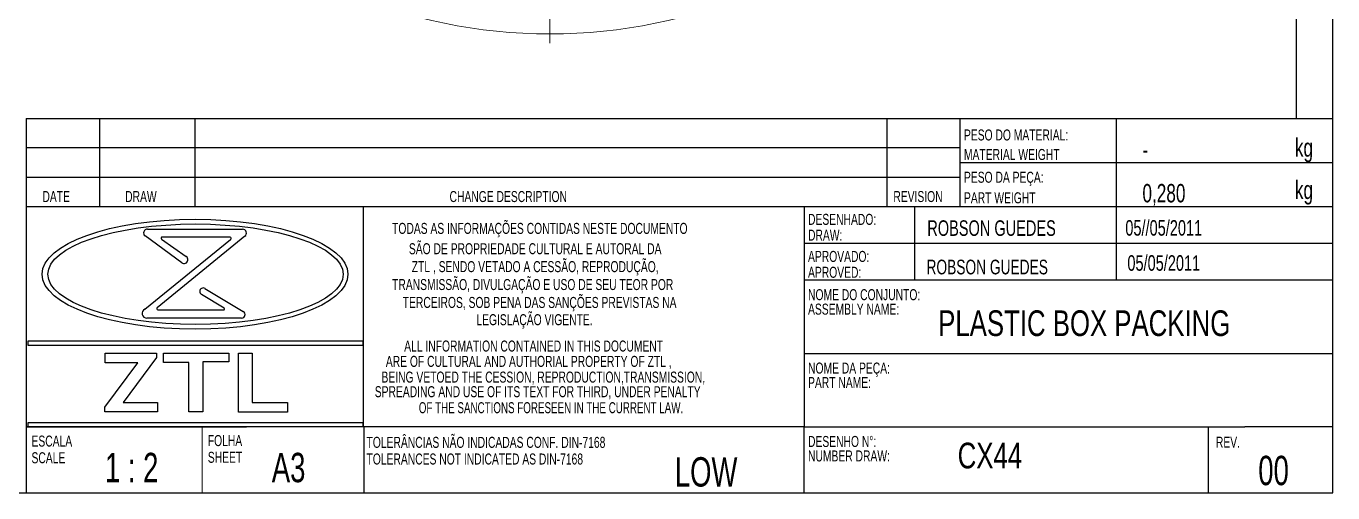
# Model space of a CAD drawing. Header units: millimetres. Extents: x 5 to 415, y 5 to 292.
# Drawn here: x 237 to 415, y 5 to 68.6 of the extents above; entities that cross this region are included whole.
import ezdxf
from ezdxf.enums import TextEntityAlignment as Align

# ---------------------------------------------------------------- set-up
doc = ezdxf.new("R2010")
doc.units = ezdxf.units.MM
doc.layers.add('AM_0', color=179, linetype='Continuous', lineweight=30)
doc.layers.add('AM_BOR', color=7, linetype='Continuous', lineweight=30)
doc.layers.add('FORMAT', color=7, linetype='Continuous')
doc.styles.add('SLDTEXTSTYLE0', font='TXT', dxfattribs={"width": 0.7})
doc.styles.add('SLDTEXTSTYLE1', font='TXT', dxfattribs={"width": 0.665})
doc.styles.add('SLDTEXTSTYLE4', font='TXT', dxfattribs={"width": 0.75})

# ---------------------------------------------------------------- blocks, each defined once
blk = doc.blocks.new('Bloco_LEGENDA_ZTL_A4_1')
at = {"color": 135, "linetype": 'Continuous', "lineweight": 15}
blk.add_line((29.58, 1.99), (29.58, -7.01), dxfattribs=at)
at = {"layer": 'AM_BOR', "color": 135}
for p, q in [((5.58, 43.99), (183.58, 43.99)), ((5.58, 43.99), (5.58, -7.01)), ((15.58, 43.99), (15.58, 31.99)), ((28.58, 43.99), (28.58, 31.99)), ((122.83, 43.99), (122.83, 31.99)), ((132.83, 31.99), (132.83, 43.99)), ((154.08, 43.99), (154.08, 37.99)), ((183.58, -7.01), (183.58, 43.99)), ((132.83, 39.99), (5.58, 39.99)), ((132.83, 37.99), (183.58, 37.99)), ((154.08, 37.99), (154.08, 31.99)), ((5.58, 35.99), (132.83, 35.99)), ((5.58, 31.99), (111.58, 31.99)), ((51.51, 31.99), (51.51, 1.99)), ((111.58, 31.99), (111.58, 12.99)), ((111.58, 31.99), (183.58, 31.99)), ((126.58, 31.99), (126.58, 21.99)), ((154.08, 31.99), (154.08, 21.99)), ((22.12, 28.91), (35.06, 28.91)), ((22.12, 28.91), (35.06, 28.91)), ((21.73, 18.03), (33.44, 27.52)), ((26.77, 24.34), (21.8, 27.99)), ((35.37, 27.96), (23.44, 18.21)), ((24.04, 27.56), (27.39, 25.19)), ((33.36, 27.83), (24.11, 27.83)), ((111.58, 26.99), (183.58, 26.99)), ((111.58, 21.99), (183.58, 21.99)), ((32.57, 18.14), (29.45, 20.03)), ((29.94, 20.84), (35.16, 17.69)), ((23.52, 17.92), (32.5, 17.92)), ((34.92, 16.79), (22.04, 16.79)), ((5.86, 13.08), (5.86, 13.69)), ((5.86, 13.69), (51.46, 13.69)), ((51.46, 13.08), (5.86, 13.08)), ((51.46, 13.69), (51.46, 13.08)), ((111.58, 12.99), (111.58, 1.99)), ((16.29, 4.64), (20.79, 10.7)), ((16.36, 10.7), (16.36, 12.03)), ((16.36, 12.03), (23.35, 12.03)), ((20.79, 10.7), (16.36, 10.7)), ((23.35, 11.43), (18.82, 5.3)), ((23.35, 12.03), (23.35, 11.43)), ((24.29, 10.76), (24.29, 12.03)), ((24.29, 12.03), (33.21, 12.03)), ((27.75, 10.76), (24.29, 10.76)), ((27.75, 4.04), (27.75, 10.76)), ((29.65, 10.83), (29.65, 4.04)), ((33.21, 10.83), (29.65, 10.83)), ((33.21, 12.03), (33.21, 10.83)), ((34.51, 4), (34.51, 12.03)), ((34.51, 12.03), (36.38, 12.03)), ((36.38, 12.03), (36.38, 5.3)), ((111.58, 11.99), (183.58, 11.99)), ((16.29, 4.04), (16.29, 4.64)), ((23.49, 4.04), (16.29, 4.04)), ((18.82, 5.3), (23.49, 5.3)), ((23.49, 5.3), (23.49, 4.04)), ((29.65, 4.04), (27.75, 4.04)), ((41.2, 4), (34.51, 4)), ((36.38, 5.3), (41.2, 5.3)), ((41.2, 5.3), (41.2, 4)), ((5.58, 1.99), (35.58, 1.99)), ((111.58, 1.99), (5.58, 1.99)), ((5.86, 2.59), (51.46, 2.59)), ((5.86, 1.99), (5.86, 2.59)), ((51.46, 1.99), (5.86, 1.99)), ((51.46, 2.59), (51.46, 1.99)), ((51.58, 1.99), (51.58, -7.01)), ((111.58, -7.01), (111.58, 1.99)), ((111.58, 1.99), (171.58, 1.99)), ((166.58, 1.99), (166.58, -7.01)), ((183.58, 1.99), (171.58, 1.99)), ((5.58, -7.01), (183.58, -7.01))]:
    blk.add_line(p, q, dxfattribs=at)
for centre, radius, start, end in [((22.1, 28.4), 0.513, 87.7272, 233.7471), ((35.06, 28.38), 0.529, 306.0702, 90), ((24.11, 27.69), 0.144, 90, 242.5235), ((33.33, 27.66), 0.176, 309.0036, 80.7655), ((27.09, 24.76), 0.527, 232.4714, 54.7334), ((29.7, 20.43), 0.475, 58.6682, 238.8052), ((22.04, 17.45), 0.662, 118.1409, 270), ((23.54, 18.09), 0.167, 129.2364, 260.8226), ((32.5, 18.04), 0.12, 270, 54.6545), ((34.91, 17.27), 0.488, 271.9685, 58.9108)]:
    blk.add_arc(centre, radius, start, end, dxfattribs=at)
for centre, major_axis, ratio in [((28.59, 22.77), (-20.82, 0), 0.359907), ((28.66, 22.77), (-20.11, 0), 0.340664)]:
    blk.add_ellipse(centre, major_axis=major_axis, ratio=ratio, dxfattribs=at)
at = {"layer": 'AM_BOR', "attachment_point": 1}
for s, insert, char_height, style in [('PESO DO MATERIAL:', (133.33, 42.5), 1.5, 'SLDTEXTSTYLE0'), ('kg', (178.41, 41.28), 2.5, 'SLDTEXTSTYLE0'), ('MATERIAL WEIGHT', (133.33, 39.84), 1.5, 'SLDTEXTSTYLE0'), ('PESO DA PEÇA:', (133.33, 36.74), 1.5, 'SLDTEXTSTYLE0'), ('kg', (178.41, 35.51), 2.5, 'SLDTEXTSTYLE0'), ('DATE', (7.8, 34.11), 1.5, 'SLDTEXTSTYLE0'), ('DRAW', (19.07, 34.11), 1.5, 'SLDTEXTSTYLE0'), ('CHANGE DESCRIPTION', (63.26, 34.11), 1.5, 'SLDTEXTSTYLE0'), ('REVISION', (123.71, 34.11), 1.5, 'SLDTEXTSTYLE0'), ('PART WEIGHT', (133.33, 33.94), 1.5, 'SLDTEXTSTYLE0'), ('DESENHADO:', (112.09, 31), 1.5, 'SLDTEXTSTYLE0'), ('TODAS AS INFORMAÇÕES CONTIDAS NESTE DOCUMENTO', (55.43, 29.77), 1.5, 'SLDTEXTSTYLE0'), ('DRAW:', (112.09, 28.85), 1.5, 'SLDTEXTSTYLE0'), ('SÃO DE PROPRIEDADE CULTURAL E AUTORAL DA', (57.72, 27), 1.5, 'SLDTEXTSTYLE0'), ('ZTL , SENDO VETADO A CESSÃO, REPRODUÇÃO,', (58.11, 24.56), 1.5, 'SLDTEXTSTYLE0'), ('APROVADO:', (112.09, 25.95), 1.5, 'SLDTEXTSTYLE0'), ('APROVED:', (112.09, 23.79), 1.5, 'SLDTEXTSTYLE0'), ('TRANSMISSÃO, DIVULGAÇÃO E USO DE SEU TEOR POR', (55.43, 22.12), 1.5, 'SLDTEXTSTYLE0'), ('TERCEIROS, SOB PENA DAS SANÇÕES PREVISTAS NA', (56.88, 19.68), 1.5, 'SLDTEXTSTYLE0'), ('NOME DO CONJUNTO:', (112.09, 20.74), 1.5, 'SLDTEXTSTYLE0'), ('ASSEMBLY NAME:', (112.09, 18.77), 1.5, 'SLDTEXTSTYLE0'), ('LEGISLAÇÃO VIGENTE.', (66.91, 17.33), 1.5, 'SLDTEXTSTYLE0'), ('ALL INFORMATION CONTAINED IN THIS DOCUMENT', (57.08, 13.74), 1.5, 'SLDTEXTSTYLE0'), ('ARE OF CULTURAL AND AUTHORIAL PROPERTY OF ZTL ,', (54.58, 11.65), 1.5, 'SLDTEXTSTYLE0'), ('NOME DA PEÇA:', (112.09, 10.74), 1.5, 'SLDTEXTSTYLE0'), ('BEING VETOED THE CESSION, REPRODUCTION,TRANSMISSION,', (53.99, 9.51), 1.5, 'SLDTEXTSTYLE0'), ('SPREADING AND USE OF ITS TEXT FOR THIRD, UNDER PENALTY', (53.07, 7.52), 1.5, 'SLDTEXTSTYLE0'), ('PART NAME:', (112.09, 8.77), 1.5, 'SLDTEXTSTYLE0'), ('OF THE SANCTIONS FORESEEN IN THE CURRENT LAW.', (59.07, 5.34), 1.5, 'SLDTEXTSTYLE1'), ('ESCALA', (6.31, 0.79), 1.5, 'SLDTEXTSTYLE0'), ('FOLHA', (30.33, 0.86), 1.5, 'SLDTEXTSTYLE0'), ('TOLERÂNCIAS NÃO INDICADAS CONF. DIN-7168', (51.95, 0.62), 1.5, 'SLDTEXTSTYLE0'), ('DESENHO N°:', (112.09, 0.74), 1.5, 'SLDTEXTSTYLE0'), ('REV.', (167.65, 0.64), 1.5, 'SLDTEXTSTYLE0'), ('SCALE', (6.31, -1.48), 1.5, 'SLDTEXTSTYLE0'), ('SHEET', (30.33, -1.42), 1.5, 'SLDTEXTSTYLE0'), ('TOLERANCES NOT INDICATED AS DIN-7168', (51.95, -1.65), 1.5, 'SLDTEXTSTYLE0'), ('NUMBER DRAW:', (112.09, -1.23), 1.5, 'SLDTEXTSTYLE0')]:
    blk.add_mtext(s, dxfattribs=dict(at, insert=insert, char_height=char_height, style=style))
at = {"layer": 'AM_BOR', "color": 7, "style": 'SLDTEXTSTYLE0', "width": 0.7}
for tag, height, p in [('DESN.', 2, (128.33, 27)), ('ESCALA', 4, (16.31, -6.76)), ('FOLHA', 4, (39.05, -6.76)), ('REVISÃO', 4, (173.42, -7.16)), ('NºDESENHO', 3.91, (126, -7.11))]:
    blk.add_attdef(tag, text='', height=height, dxfattribs=at).set_placement(p, align=Align.BOTTOM_LEFT)
at = {"layer": 'AM_BOR', "color": 7}
for tag in ['APROV.', 'TOL', 'CONJUNTO', 'DATAAPROV', 'DATADES', 'PESO1', 'PEÇA', 'PESO']:
    blk.add_attdef(tag, (0, 0), '', height=1, dxfattribs=at)
blk = doc.blocks.new('SW_CENTERMARKSYMBOL_0')
at = {"color": 0, "linetype": 'Continuous', "lineweight": 0}
for p, q in [((0, 2.5), (0, 72.5)), ((-2.5, 0), (-72.5, 0)), ((0, 0), (-1.25, 0)), ((0, 0), (0, 1.25)), ((0, 0), (0, -1.25)), ((0, 0), (1.25, 0)), ((2.5, 0), (72.5, 0)), ((0, -2.5), (0, -72.5))]:
    blk.add_line(p, q, dxfattribs=at)

msp = doc.modelspace()

# ---------------------------------------------------------------- linework, layer by layer
at = {"color": 7, "linetype": 'Continuous', "lineweight": 15}
msp.add_circle((308.34447, 138.78306), 71.25, dxfattribs=at)
at = {"layer": 'AM_BOR'}
for p, q in [((415, 5), (415, 292)), ((410, 287), (410, 56.04758)), ((5, 5), (415, 5))]:
    msp.add_line(p, q, dxfattribs=at)

# ---------------------------------------------------------------- block references
at = {"color": 7, "linetype": 'Continuous', "lineweight": 0}
msp.add_blockref('SW_CENTERMARKSYMBOL_0', (308.34447, 138.78306), dxfattribs=at)
at = {"layer": 'FORMAT'}
ref = msp.add_blockref('Bloco_LEGENDA_ZTL_A4_1', (231.41809, 12.01474), dxfattribs=at)
ref.add_attrib('ESCALA', '1 : 2', dxfattribs={"layer": 'AM_0', "color": 179, "height": 4, "style": 'SLDTEXTSTYLE0', "width": 0.7}).set_placement((247.72977, 5.25458), align=Align.BOTTOM_LEFT)
ref.add_attrib('DATAAPROV', '05/05/2011', dxfattribs={"color": 135, "height": 2.116667, "style": 'SLDTEXTSTYLE0', "width": 0.7}).set_placement((387.00957, 34.62762), align=Align.BOTTOM_LEFT)
ref.add_attrib('DATADES', '05//05/2011', dxfattribs={"color": 135, "height": 2.1166667, "style": 'SLDTEXTSTYLE0', "width": 0.7}).set_placement((386.72915, 39.41215), align=Align.BOTTOM_LEFT)
ref.add_attrib('APROV.', 'ROBSON GUEDES', dxfattribs={"layer": 'AM_0', "color": 179, "height": 2, "style": 'SLDTEXTSTYLE0', "width": 0.7}).set_placement((359.64668, 34.17238), align=Align.BOTTOM_LEFT)
ref.add_attrib('PESO1', '-', dxfattribs={"layer": '0', "color": 135, "height": 2.5, "style": 'SLDTEXTSTYLE0', "width": 0.7}).set_placement((389.06133, 49.78384), align=Align.BOTTOM_LEFT)
ref.add_attrib('REVISÃO', '00', dxfattribs={"layer": 'AM_0', "color": 179, "height": 4, "style": 'SLDTEXTSTYLE0', "width": 0.7}).set_placement((404.83927, 4.85215), align=Align.BOTTOM_LEFT)
ref.add_attrib('TOL', 'LOW', dxfattribs={"layer": 'AM_0', "color": 179, "height": 4, "style": 'SLDTEXTSTYLE0', "width": 0.7}).set_placement((325.35975, 4.66105), align=Align.BOTTOM_LEFT)
ref.add_attrib('FOLHA', 'A3', dxfattribs={"layer": 'AM_0', "color": 179, "height": 4, "style": 'SLDTEXTSTYLE0', "width": 0.7}).set_placement((270.46373, 5.25458), align=Align.BOTTOM_LEFT)
ref.add_attrib('DESN.', 'ROBSON GUEDES', dxfattribs={"color": 135, "height": 2.1166667, "style": 'SLDTEXTSTYLE0', "width": 0.7}).set_placement((359.75275, 39.38263), align=Align.BOTTOM_LEFT)
ref.add_attrib('PESO', '0,280', dxfattribs={"color": 135, "height": 2.5, "style": 'SLDTEXTSTYLE0', "width": 0.7}).set_placement((389.06133, 43.8343), align=Align.BOTTOM_LEFT)

# ---------------------------------------------------------------- texts
at = {"color": 7, "linetype": 'Continuous', "lineweight": 0, "insert": (361.23673, 29.86887), "char_height": 3.5, "attachment_point": 1, "style": 'SLDTEXTSTYLE4'}
msp.add_mtext('PLASTIC BOX PACKING', dxfattribs=at)
at = {"layer": 'FORMAT', "insert": (363.892, 11.83764), "char_height": 3.5, "attachment_point": 1, "style": 'SLDTEXTSTYLE4'}
msp.add_mtext('CX44', dxfattribs=at)

doc.saveas('drawing.dxf')
